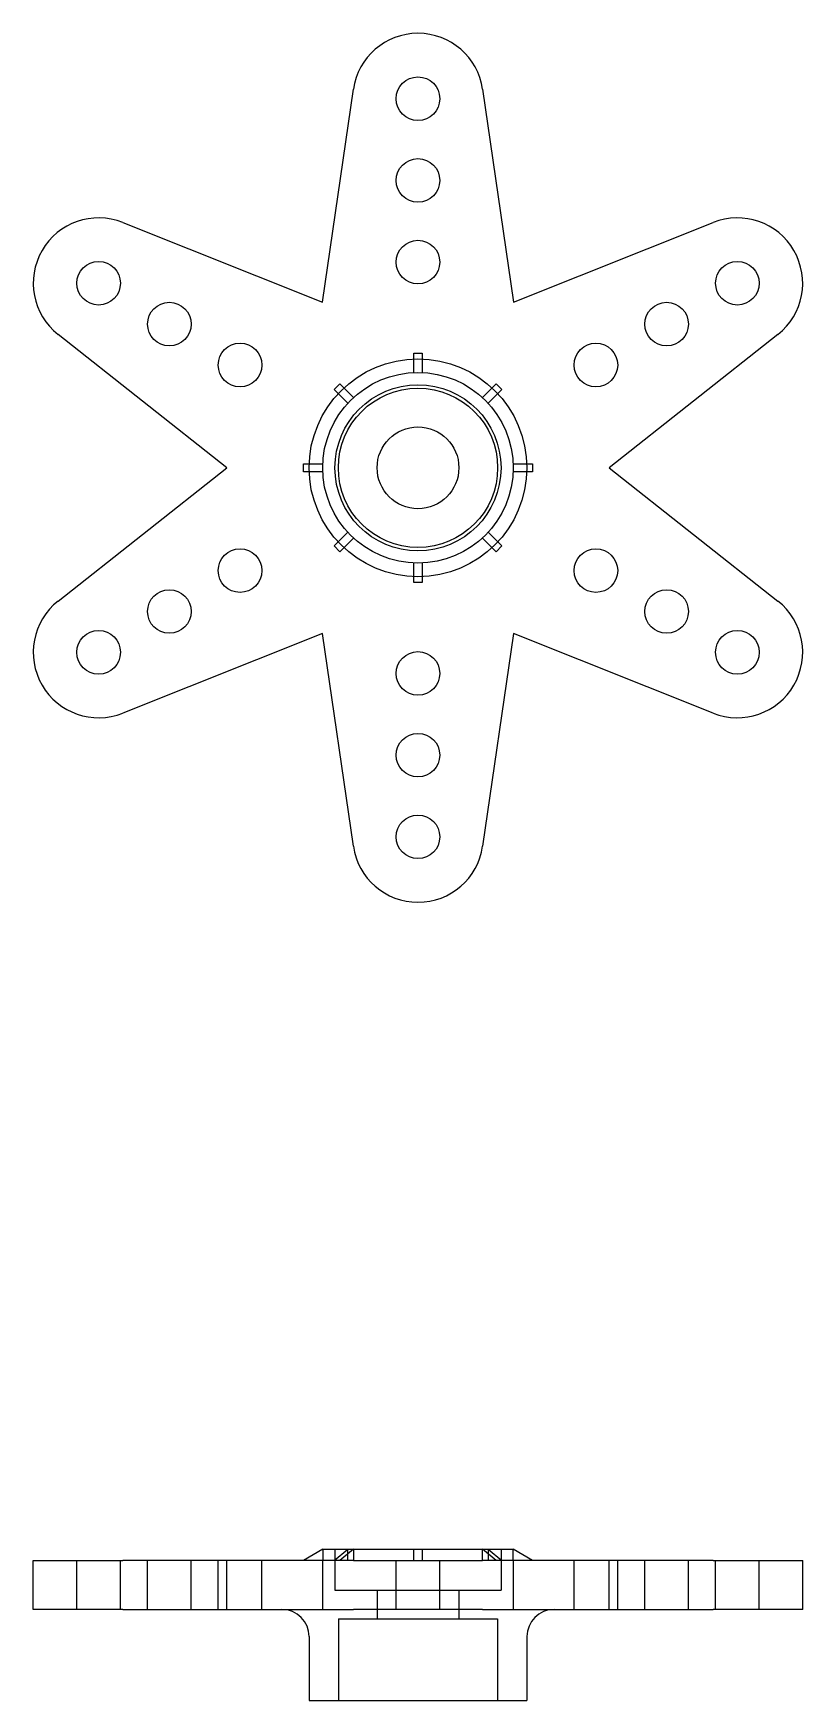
# Model space of a CAD drawing. Extents: x 5.39 to 8.56, y 4.01 to 6.42.
# Drawn here: x 5.392 to 6.505, y 4.008 to 6.418 of the extents above; entities that cross this region are included whole.
import ezdxf

# ---------------------------------------------------------------- set-up
doc = ezdxf.new("R2010")
doc.units = 0
doc.layers.add('HIDDEN_EDGES_ANSI_', color=7, linetype='CONTINUOUS')
doc.layers.add('VISIBLE_EDGES_ANSI_', color=7, linetype='CONTINUOUS')

msp = doc.modelspace()

# ---------------------------------------------------------------- linework, layer by layer
at = {"layer": 'HIDDEN_EDGES_ANSI_'}
for p, q in [((5.8286, 4.2269), (5.8286, 4.1678)), ((5.8472, 4.2107), (5.8472, 4.2269)), ((6.0502, 4.2269), (6.0502, 4.2107)), ((6.0688, 4.2269), (6.0688, 4.1678)), ((5.4552, 4.1399), (5.4552, 4.2107)), ((5.5182, 4.1399), (5.5182, 4.2107)), ((5.5575, 4.1399), (5.5575, 4.2107)), ((5.6205, 4.1399), (5.6205, 4.2107)), ((5.6598, 4.1399), (5.6598, 4.2107)), ((5.6721, 4.1399), (5.6721, 4.2107)), ((5.7228, 4.1399), (5.7228, 4.2107)), ((5.9172, 4.1399), (5.9172, 4.2107)), ((5.9802, 4.1399), (5.9802, 4.2107)), ((6.1746, 4.1399), (6.1746, 4.2107)), ((6.2254, 4.1399), (6.2254, 4.2107)), ((6.2376, 4.1399), (6.2376, 4.2107)), ((6.2769, 4.1399), (6.2769, 4.2107)), ((6.3399, 4.1399), (6.3399, 4.2107)), ((6.3792, 4.1399), (6.3792, 4.2107)), ((6.4422, 4.1399), (6.4422, 4.2107)), ((5.8286, 4.1678), (6.0688, 4.1678)), ((5.8897, 4.1678), (5.8897, 4.1261)), ((6.0078, 4.1678), (6.0078, 4.1261)), ((5.8336, 4.1261), (6.0639, 4.1261)), ((5.8336, 4.1261), (5.8336, 4.008)), ((6.0639, 4.1261), (6.0639, 4.008))]:
    msp.add_line(p, q, dxfattribs=at)
for radius in [0.1575, 0.1152]:
    msp.add_circle((5.9487, 5.7899), radius, dxfattribs=at)
at = {"layer": 'VISIBLE_EDGES_ANSI_'}
for p, q in [((5.8104, 6.0295), (5.8552, 6.337)), ((6.0422, 6.337), (6.087, 6.0295)), ((5.5217, 6.1444), (5.8104, 6.0295)), ((6.087, 6.0295), (6.3758, 6.1444)), ((5.6721, 5.7899), (5.4282, 5.9825)), ((6.4693, 5.9825), (6.2254, 5.7899)), ((5.9428, 5.9276), (5.9428, 5.9555)), ((5.9428, 5.9555), (5.9546, 5.9555)), ((5.9546, 5.9555), (5.9546, 5.9276)), ((5.8274, 5.9029), (5.8358, 5.9112)), ((5.8358, 5.9112), (5.8555, 5.8914)), ((6.0419, 5.8914), (6.0617, 5.9112)), ((6.0617, 5.9112), (6.07, 5.9029)), ((5.8472, 5.8831), (5.8274, 5.9029)), ((6.07, 5.9029), (6.0502, 5.8831)), ((5.4282, 5.5973), (5.6721, 5.7899)), ((5.7831, 5.7958), (5.811, 5.7958)), ((5.7831, 5.784), (5.7831, 5.7958)), ((5.811, 5.784), (5.7831, 5.784)), ((6.0864, 5.7958), (6.1143, 5.7958)), ((6.1143, 5.784), (6.0864, 5.784)), ((6.1143, 5.7958), (6.1143, 5.784)), ((6.2254, 5.7899), (6.4693, 5.5973)), ((5.8274, 5.677), (5.8472, 5.6967)), ((5.8555, 5.6884), (5.8358, 5.6686)), ((6.0617, 5.6686), (6.0419, 5.6884)), ((6.0502, 5.6967), (6.07, 5.677)), ((5.8358, 5.6686), (5.8274, 5.677)), ((6.07, 5.677), (6.0617, 5.6686)), ((5.9428, 5.6243), (5.9428, 5.6522)), ((5.9546, 5.6522), (5.9546, 5.6243)), ((5.9546, 5.6243), (5.9428, 5.6243)), ((5.8104, 5.5503), (5.5217, 5.4354)), ((5.8552, 5.2428), (5.8104, 5.5503)), ((6.087, 5.5503), (6.0422, 5.2428)), ((6.3758, 5.4354), (6.087, 5.5503)), ((5.811, 4.2269), (5.7831, 4.2107)), ((5.8109, 4.2269), (6.0865, 4.2269)), ((5.8109, 4.2269), (5.8109, 4.2268)), ((5.811, 4.2269), (5.811, 4.2107)), ((5.8274, 4.2107), (5.8472, 4.2269)), ((5.8555, 4.2269), (5.8358, 4.2107)), ((5.8555, 4.2269), (5.8555, 4.2107)), ((5.9428, 4.2107), (5.9428, 4.2269)), ((5.9546, 4.2269), (5.9546, 4.2107)), ((6.0617, 4.2107), (6.0419, 4.2269)), ((6.0419, 4.2107), (6.0419, 4.2269)), ((6.0502, 4.2269), (6.07, 4.2107)), ((6.0864, 4.2107), (6.0864, 4.2269)), ((6.1143, 4.2107), (6.0864, 4.2269)), ((6.0865, 4.2269), (6.0865, 4.2268)), ((5.3922, 4.2107), (5.5217, 4.2107)), ((5.3922, 4.1399), (5.3922, 4.2107)), ((5.8104, 4.2107), (5.5217, 4.2107)), ((5.8104, 4.2107), (5.8104, 4.1399)), ((5.8552, 4.2107), (5.8104, 4.2107)), ((5.8552, 4.2107), (6.0422, 4.2107)), ((6.087, 4.2107), (6.0422, 4.2107)), ((6.087, 4.1399), (6.087, 4.2107)), ((6.3758, 4.2107), (6.087, 4.2107)), ((6.3758, 4.2107), (6.5052, 4.2107)), ((6.5052, 4.1399), (6.5052, 4.2107)), ((5.5217, 4.1399), (5.3922, 4.1399)), ((5.5217, 4.1399), (5.8104, 4.1399)), ((5.8104, 4.1399), (5.8552, 4.1399)), ((6.0422, 4.1399), (5.8552, 4.1399)), ((6.0422, 4.1399), (6.087, 4.1399)), ((6.087, 4.1399), (6.3758, 4.1399)), ((6.5052, 4.1399), (6.3758, 4.1399)), ((5.7912, 4.1005), (5.7912, 4.008)), ((6.1062, 4.1005), (6.1062, 4.008)), ((5.7912, 4.008), (6.1062, 4.008))]:
    msp.add_line(p, q, dxfattribs=at)
for points in [[(5.8472, 4.2269, 0), (5.8473, 4.2269, 0), (5.8473, 4.2269, 0), (5.8474, 4.2269, 0), (5.8475, 4.2269, 0), (5.8475, 4.2269, 0), (5.8476, 4.2268, 0), (5.8476, 4.2268, 0), (5.8477, 4.2268, 0), (5.8478, 4.2268, 0), (5.8478, 4.2268, 0), (5.8479, 4.2268, 0), (5.8479, 4.2268, 0), (5.848, 4.2268, 0), (5.8481, 4.2268, 0), (5.8481, 4.2268, 0), (5.8482, 4.2268, 0), (5.8483, 4.2268, 0), (5.8483, 4.2268, 0), (5.8484, 4.2268, 0), (5.8484, 4.2268, 0), (5.8485, 4.2268, 0), (5.8486, 4.2268, 0), (5.8486, 4.2268, 0), (5.8487, 4.2268, 0), (5.8488, 4.2268, 0), (5.8488, 4.2268, 0), (5.8489, 4.2268, 0), (5.849, 4.2268, 0), (5.849, 4.2268, 0), (5.8491, 4.2268, 0), (5.8491, 4.2268, 0), (5.8492, 4.2268, 0), (5.8493, 4.2268, 0), (5.8493, 4.2268, 0), (5.8494, 4.2268, 0), (5.8495, 4.2268, 0), (5.8495, 4.2268, 0), (5.8496, 4.2268, 0), (5.8497, 4.2268, 0), (5.8497, 4.2268, 0), (5.8498, 4.2268, 0), (5.8499, 4.2268, 0), (5.8499, 4.2268, 0), (5.85, 4.2268, 0), (5.8501, 4.2268, 0), (5.8501, 4.2268, 0), (5.8502, 4.2268, 0), (5.8502, 4.2268, 0), (5.8503, 4.2268, 0), (5.8504, 4.2268, 0), (5.8504, 4.2268, 0), (5.8505, 4.2268, 0), (5.8506, 4.2268, 0), (5.8506, 4.2268, 0), (5.8507, 4.2268, 0), (5.8508, 4.2268, 0), (5.8508, 4.2268, 0), (5.8509, 4.2268, 0), (5.851, 4.2268, 0), (5.851, 4.2268, 0), (5.8511, 4.2268, 0), (5.8511, 4.2268, 0), (5.8512, 4.2268, 0), (5.8513, 4.2268, 0), (5.8514, 4.2268, 0), (5.8514, 4.2268, 0), (5.8515, 4.2268, 0), (5.8515, 4.2268, 0), (5.8516, 4.2268, 0), (5.8517, 4.2268, 0), (5.8517, 4.2268, 0), (5.8518, 4.2268, 0), (5.8519, 4.2268, 0), (5.8519, 4.2268, 0), (5.852, 4.2268, 0), (5.8521, 4.2268, 0), (5.8521, 4.2268, 0), (5.8522, 4.2268, 0), (5.8523, 4.2268, 0), (5.8523, 4.2268, 0), (5.8524, 4.2268, 0), (5.8525, 4.2268, 0), (5.8525, 4.2268, 0), (5.8526, 4.2268, 0), (5.8527, 4.2268, 0), (5.8527, 4.2268, 0), (5.8528, 4.2268, 0), (5.8529, 4.2268, 0), (5.8529, 4.2268, 0), (5.853, 4.2268, 0), (5.8531, 4.2268, 0), (5.8531, 4.2268, 0), (5.8532, 4.2268, 0), (5.8533, 4.2268, 0), (5.8533, 4.2268, 0), (5.8534, 4.2268, 0), (5.8535, 4.2268, 0), (5.8535, 4.2268, 0), (5.8536, 4.2268, 0), (5.8537, 4.2268, 0), (5.8537, 4.2268, 0), (5.8538, 4.2268, 0), (5.8539, 4.2268, 0), (5.8539, 4.2268, 0), (5.854, 4.2268, 0), (5.8541, 4.2268, 0), (5.8541, 4.2268, 0), (5.8542, 4.2268, 0), (5.8543, 4.2268, 0), (5.8543, 4.2268, 0), (5.8544, 4.2268, 0), (5.8545, 4.2268, 0), (5.8545, 4.2268, 0), (5.8546, 4.2268, 0), (5.8547, 4.2268, 0), (5.8547, 4.2268, 0), (5.8548, 4.2268, 0), (5.8549, 4.2268, 0), (5.8549, 4.2268, 0), (5.855, 4.2268, 0), (5.8551, 4.2268, 0), (5.8551, 4.2268, 0), (5.8552, 4.2269, 0), (5.8553, 4.2269, 0), (5.8553, 4.2269, 0), (5.8554, 4.2269, 0), (5.8555, 4.2269, 0), (5.8556, 4.2269, 0)], [(5.9428, 4.2269, 0), (5.9429, 4.2269, 0), (5.943, 4.2269, 0), (5.9431, 4.2269, 0), (5.9432, 4.2269, 0), (5.9433, 4.2269, 0), (5.9434, 4.2268, 0), (5.9435, 4.2268, 0), (5.9436, 4.2268, 0), (5.9436, 4.2268, 0), (5.9437, 4.2268, 0), (5.9438, 4.2268, 0), (5.9439, 4.2268, 0), (5.944, 4.2268, 0), (5.9441, 4.2268, 0), (5.9442, 4.2268, 0), (5.9443, 4.2268, 0), (5.9444, 4.2268, 0), (5.9445, 4.2268, 0), (5.9446, 4.2268, 0), (5.9447, 4.2268, 0), (5.9447, 4.2268, 0), (5.9448, 4.2268, 0), (5.9449, 4.2268, 0), (5.945, 4.2268, 0), (5.9451, 4.2268, 0), (5.9452, 4.2268, 0), (5.9453, 4.2268, 0), (5.9454, 4.2268, 0), (5.9455, 4.2268, 0), (5.9456, 4.2268, 0), (5.9457, 4.2268, 0), (5.9458, 4.2268, 0), (5.9459, 4.2268, 0), (5.9459, 4.2268, 0), (5.946, 4.2268, 0), (5.9461, 4.2268, 0), (5.9462, 4.2268, 0), (5.9463, 4.2268, 0), (5.9464, 4.2268, 0), (5.9465, 4.2268, 0), (5.9466, 4.2268, 0), (5.9467, 4.2268, 0), (5.9468, 4.2268, 0), (5.9469, 4.2268, 0), (5.947, 4.2268, 0), (5.9471, 4.2268, 0), (5.9471, 4.2268, 0), (5.9472, 4.2268, 0), (5.9473, 4.2268, 0), (5.9474, 4.2268, 0), (5.9475, 4.2268, 0), (5.9476, 4.2268, 0), (5.9477, 4.2268, 0), (5.9478, 4.2268, 0), (5.9479, 4.2268, 0), (5.948, 4.2268, 0), (5.9481, 4.2268, 0), (5.9482, 4.2268, 0), (5.9483, 4.2268, 0), (5.9483, 4.2268, 0), (5.9484, 4.2268, 0), (5.9485, 4.2268, 0), (5.9486, 4.2268, 0), (5.9487, 4.2268, 0), (5.9488, 4.2268, 0), (5.9489, 4.2268, 0), (5.949, 4.2268, 0), (5.9491, 4.2268, 0), (5.9492, 4.2268, 0), (5.9493, 4.2268, 0), (5.9494, 4.2268, 0), (5.9495, 4.2268, 0), (5.9496, 4.2268, 0), (5.9496, 4.2268, 0), (5.9497, 4.2268, 0), (5.9498, 4.2268, 0), (5.9499, 4.2268, 0), (5.95, 4.2268, 0), (5.9501, 4.2268, 0), (5.9502, 4.2268, 0), (5.9503, 4.2268, 0), (5.9504, 4.2268, 0), (5.9505, 4.2268, 0), (5.9506, 4.2268, 0), (5.9507, 4.2268, 0), (5.9508, 4.2268, 0), (5.9508, 4.2268, 0), (5.9509, 4.2268, 0), (5.951, 4.2268, 0), (5.9511, 4.2268, 0), (5.9512, 4.2268, 0), (5.9513, 4.2268, 0), (5.9514, 4.2268, 0), (5.9515, 4.2268, 0), (5.9516, 4.2268, 0), (5.9517, 4.2268, 0), (5.9518, 4.2268, 0), (5.9519, 4.2268, 0), (5.952, 4.2268, 0), (5.952, 4.2268, 0), (5.9521, 4.2268, 0), (5.9522, 4.2268, 0), (5.9523, 4.2268, 0), (5.9524, 4.2268, 0), (5.9525, 4.2268, 0), (5.9526, 4.2268, 0), (5.9527, 4.2268, 0), (5.9528, 4.2268, 0), (5.9529, 4.2268, 0), (5.953, 4.2268, 0), (5.9531, 4.2268, 0), (5.9531, 4.2268, 0), (5.9532, 4.2268, 0), (5.9533, 4.2268, 0), (5.9534, 4.2268, 0), (5.9535, 4.2268, 0), (5.9536, 4.2268, 0), (5.9537, 4.2268, 0), (5.9538, 4.2268, 0), (5.9539, 4.2268, 0), (5.954, 4.2268, 0), (5.9541, 4.2268, 0), (5.9542, 4.2269, 0), (5.9543, 4.2269, 0), (5.9543, 4.2269, 0), (5.9544, 4.2269, 0), (5.9545, 4.2269, 0), (5.9546, 4.2269, 0)], [(6.0419, 4.2269, 0), (6.042, 4.2269, 0), (6.042, 4.2269, 0), (6.0421, 4.2269, 0), (6.0422, 4.2269, 0), (6.0422, 4.2269, 0), (6.0423, 4.2268, 0), (6.0424, 4.2268, 0), (6.0424, 4.2268, 0), (6.0425, 4.2268, 0), (6.0426, 4.2268, 0), (6.0426, 4.2268, 0), (6.0427, 4.2268, 0), (6.0428, 4.2268, 0), (6.0428, 4.2268, 0), (6.0429, 4.2268, 0), (6.043, 4.2268, 0), (6.043, 4.2268, 0), (6.0431, 4.2268, 0), (6.0432, 4.2268, 0), (6.0432, 4.2268, 0), (6.0433, 4.2268, 0), (6.0434, 4.2268, 0), (6.0434, 4.2268, 0), (6.0435, 4.2268, 0), (6.0436, 4.2268, 0), (6.0436, 4.2268, 0), (6.0437, 4.2268, 0), (6.0438, 4.2268, 0), (6.0438, 4.2268, 0), (6.0439, 4.2268, 0), (6.044, 4.2268, 0), (6.044, 4.2268, 0), (6.0441, 4.2268, 0), (6.0442, 4.2268, 0), (6.0442, 4.2268, 0), (6.0443, 4.2268, 0), (6.0444, 4.2268, 0), (6.0444, 4.2268, 0), (6.0445, 4.2268, 0), (6.0446, 4.2268, 0), (6.0446, 4.2268, 0), (6.0447, 4.2268, 0), (6.0448, 4.2268, 0), (6.0448, 4.2268, 0), (6.0449, 4.2268, 0), (6.045, 4.2268, 0), (6.045, 4.2268, 0), (6.0451, 4.2268, 0), (6.0452, 4.2268, 0), (6.0452, 4.2268, 0), (6.0453, 4.2268, 0), (6.0454, 4.2268, 0), (6.0454, 4.2268, 0), (6.0455, 4.2268, 0), (6.0456, 4.2268, 0), (6.0456, 4.2268, 0), (6.0457, 4.2268, 0), (6.0458, 4.2268, 0), (6.0458, 4.2268, 0), (6.0459, 4.2268, 0), (6.046, 4.2268, 0), (6.046, 4.2268, 0), (6.0461, 4.2268, 0), (6.0461, 4.2268, 0), (6.0462, 4.2268, 0), (6.0463, 4.2268, 0), (6.0464, 4.2268, 0), (6.0464, 4.2268, 0), (6.0465, 4.2268, 0), (6.0465, 4.2268, 0), (6.0466, 4.2268, 0), (6.0467, 4.2268, 0), (6.0467, 4.2268, 0), (6.0468, 4.2268, 0), (6.0469, 4.2268, 0), (6.0469, 4.2268, 0), (6.047, 4.2268, 0), (6.0471, 4.2268, 0), (6.0471, 4.2268, 0), (6.0472, 4.2268, 0), (6.0473, 4.2268, 0), (6.0473, 4.2268, 0), (6.0474, 4.2268, 0), (6.0475, 4.2268, 0), (6.0475, 4.2268, 0), (6.0476, 4.2268, 0), (6.0476, 4.2268, 0), (6.0477, 4.2268, 0), (6.0478, 4.2268, 0), (6.0478, 4.2268, 0), (6.0479, 4.2268, 0), (6.048, 4.2268, 0), (6.048, 4.2268, 0), (6.0481, 4.2268, 0), (6.0482, 4.2268, 0), (6.0482, 4.2268, 0), (6.0483, 4.2268, 0), (6.0484, 4.2268, 0), (6.0484, 4.2268, 0), (6.0485, 4.2268, 0), (6.0485, 4.2268, 0), (6.0486, 4.2268, 0), (6.0487, 4.2268, 0), (6.0487, 4.2268, 0), (6.0488, 4.2268, 0), (6.0489, 4.2268, 0), (6.0489, 4.2268, 0), (6.049, 4.2268, 0), (6.0491, 4.2268, 0), (6.0491, 4.2268, 0), (6.0492, 4.2268, 0), (6.0492, 4.2268, 0), (6.0493, 4.2268, 0), (6.0494, 4.2268, 0), (6.0494, 4.2268, 0), (6.0495, 4.2268, 0), (6.0495, 4.2268, 0), (6.0496, 4.2268, 0), (6.0497, 4.2268, 0), (6.0497, 4.2268, 0), (6.0498, 4.2268, 0), (6.0499, 4.2268, 0), (6.0499, 4.2269, 0), (6.05, 4.2269, 0), (6.05, 4.2269, 0), (6.0501, 4.2269, 0), (6.0502, 4.2269, 0), (6.0502, 4.2269, 0)]]:
    msp.add_polyline3d(points, dxfattribs=at)
for centre, radius in [((5.9487, 6.3234), 0.0315), ((5.9487, 6.2053), 0.0315), ((5.9487, 6.0872), 0.0315), ((5.4867, 6.0567), 0.0315), ((6.4107, 6.0567), 0.0315), ((5.589, 5.9976), 0.0315), ((6.3084, 5.9976), 0.0315), ((5.6913, 5.9385), 0.0315), ((6.2061, 5.9385), 0.0315), ((5.9487, 5.7899), 0.1378), ((5.9487, 5.7899), 0.1201), ((5.9487, 5.7899), 0.0591), ((5.6913, 5.6413), 0.0315), ((6.2061, 5.6413), 0.0315), ((5.589, 5.5822), 0.0315), ((6.3084, 5.5822), 0.0315), ((5.4867, 5.5232), 0.0315), ((6.4107, 5.5232), 0.0315), ((5.9487, 5.4927), 0.0315), ((5.9487, 5.3746), 0.0315), ((5.9487, 5.2565), 0.0315)]:
    msp.add_circle(centre, radius, dxfattribs=at)
for centre, radius, start, end in [((5.9487, 6.3234), 0.0945, 8.2937, 171.7063), ((5.4867, 6.0567), 0.0945, 68.2937, 231.7063), ((6.4107, 6.0567), 0.0945, 308.2937, 111.7063), ((5.4867, 5.5232), 0.0945, 128.2937, 291.7063), ((6.4107, 5.5232), 0.0945, 248.2937, 51.7063), ((5.9487, 5.2565), 0.0945, 188.2937, 351.7063), ((5.7519, 4.1005), 0.0394, 0, 90), ((6.1456, 4.1005), 0.0394, 90, 180)]:
    msp.add_arc(centre, radius, start, end, dxfattribs=at)

doc.saveas('drawing.dxf')
